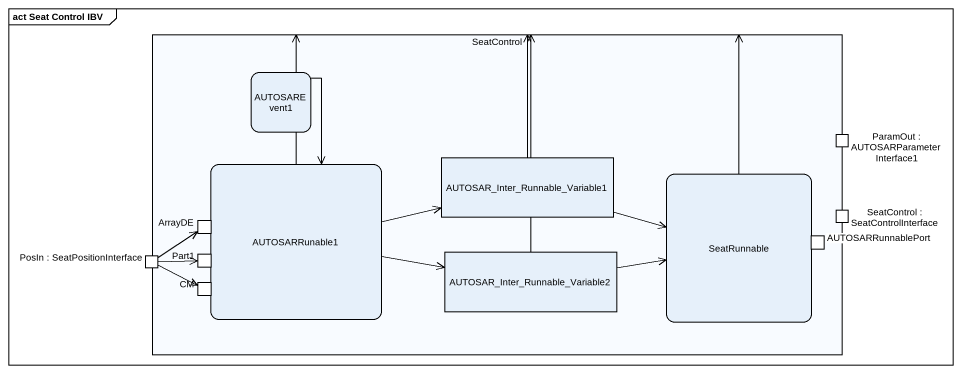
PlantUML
@startuml
mainframe act Seat Control IBV
hide empty description
state SeatControl <<object>> {
  state AUTOSAREvent1
  state "ParamOut : AUTOSARParameterInterface1" as ParamOut <<inputPin>>
  state AUTOSARRunable1 {
    state ArrayDE <<inputPin>>
    state Part1 <<inputPin>>
    state CM <<inputPin>>
  }
  state "AUTOSAR_Inter_Runnable_Variable1" as AUTOSAR_Inter_Runnable <<object>>
  state SeatRunnable {
    state AUTOSARRunnablePort <<inputPin>>
  }
  state "SeatControl : SeatControlInterface" as SeatControl_2 <<inputPin>>
  state "PosIn : SeatPositionInterface" as PosIn <<outputPin>>
  state "AUTOSAR_Inter_Runnable_Variable2" as AUTOSAR_Inter_Runnable_2 <<object>>
}
AUTOSAREvent1 --> AUTOSARRunable1
AUTOSARRunable1 -right-> SeatControl
AUTOSARRunable1 -right-> AUTOSAR_Inter_Runnable
AUTOSARRunable1 -right-> AUTOSAR_Inter_Runnable_2
AUTOSAR_Inter_Runnable -left-> SeatControl
AUTOSAR_Inter_Runnable -right-> SeatRunnable
SeatRunnable -left-> SeatControl
PosIn -up-> ArrayDE
PosIn -right-> Part1
PosIn -right-> CM
AUTOSAR_Inter_Runnable_2 -up-> SeatControl
AUTOSAR_Inter_Runnable_2 -right-> SeatRunnable
@enduml
